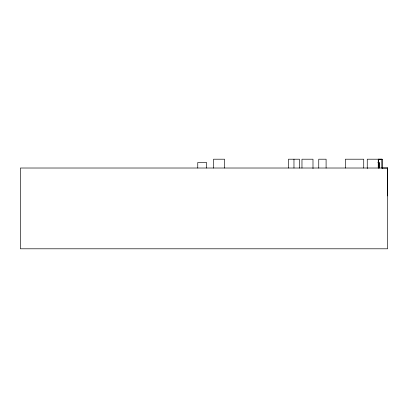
<?xml version="1.0" encoding="UTF-8"?>
<svg xmlns="http://www.w3.org/2000/svg" width="408" height="408" viewBox="0 0 408 408"><rect width="100%" height="100%" fill="white"/><g stroke="black" fill="none" stroke-linecap="round" stroke-linejoin="round"><path stroke-width="0.61" d="M312.987 168.565L312.987 159.202L301.971 159.202L301.971 168.076M367.256 168.565L367.256 159.202L378.272 159.202L378.272 168.065L378.272 159.202M387.569 195.922L387.569 168.014L382 168.014M382.031 168.014L382.046 159.202L382.092 168.468M378.359 159.202L382.031 159.202L378.359 159.202L378.359 162.369M377.859 162.506L379.154 162.506L379.154 168.014M379.154 162.506L379.154 168.014M363.732 168.014L363.732 159.202L345.372 159.202L345.372 168.014M326.094 168.076L326.094 159.202L318.75 159.202L318.75 168.076M299.477 168.076L299.477 159.202L288.461 159.202L288.461 168.014M293.969 159.202L293.969 168.014M224.563 168.014L224.563 159.202L213.547 159.202L213.547 168.076M206.57 168.014L206.57 162.506L197.758 162.506L197.758 168.014M387.59 168.014L387.585 168.468L387.59 168.014L20.4 168.014L20.4 248.798L387.6 248.798L387.6 168.014"/></g></svg>
